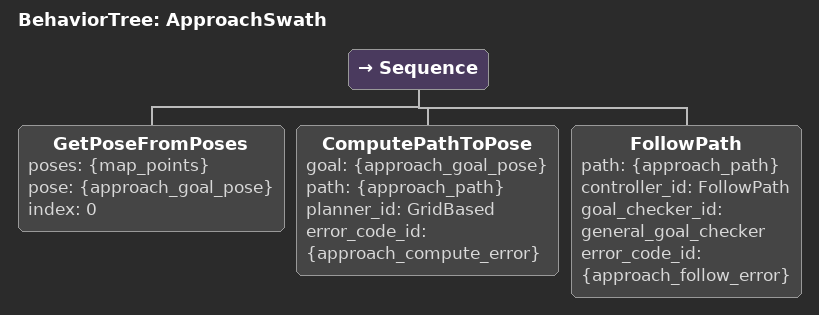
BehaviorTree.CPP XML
<root BTCPP_format="4" main_tree_to_execute="ApproachSwath">
  <BehaviorTree ID="ApproachSwath">
    <Sequence>
      <GetPoseFromPoses poses="{map_points}" pose="{approach_goal_pose}" index="0"/>
      <ComputePathToPose goal="{approach_goal_pose}" path="{approach_path}"
                         planner_id="GridBased" error_code_id="{approach_compute_error}"/>
      <FollowPath path="{approach_path}" controller_id="FollowPath"
                  goal_checker_id="general_goal_checker"
                  error_code_id="{approach_follow_error}"/>
    </Sequence>
  </BehaviorTree>
</root>
